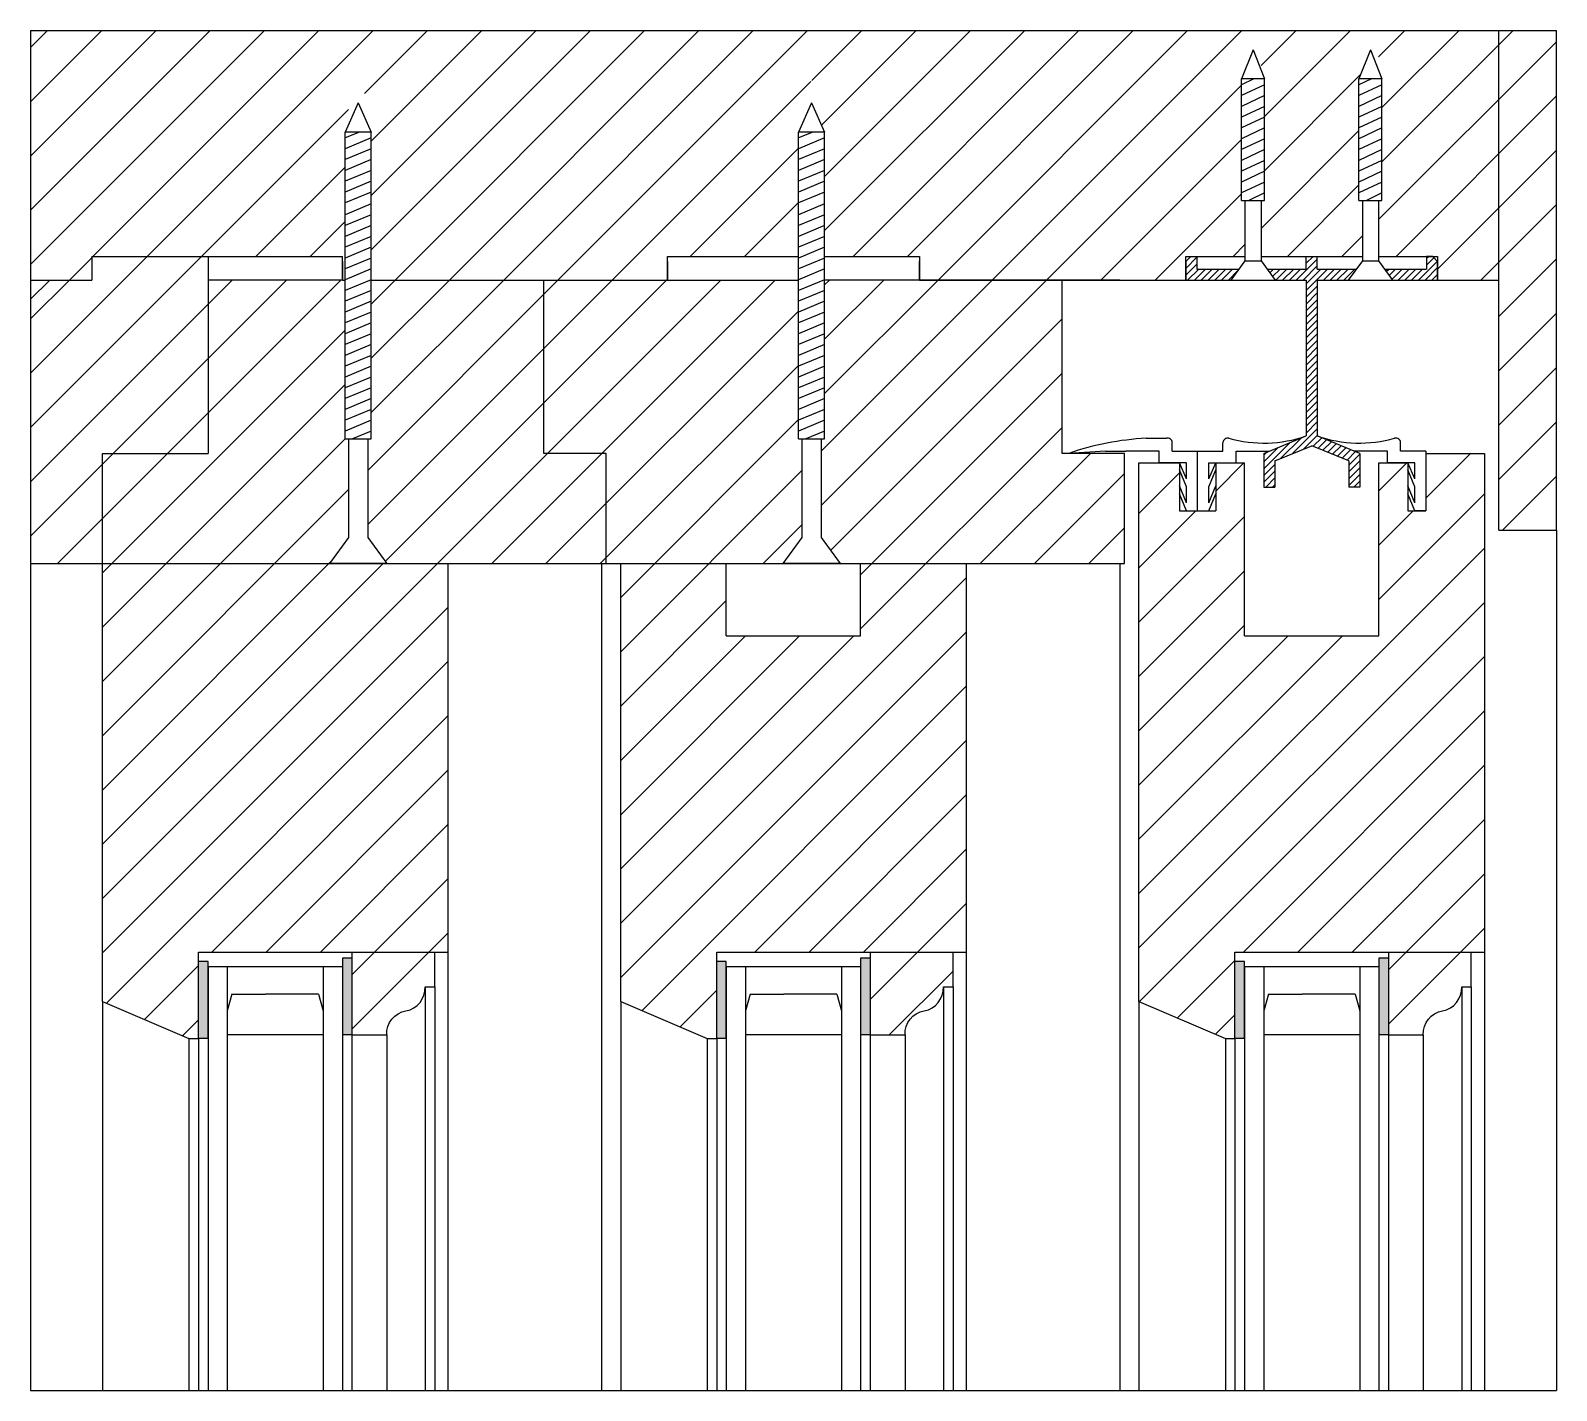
# Model space of a CAD drawing. Header units: inches. Extents: x 1985 to 11287, y 379 to 3234.
# Drawn here: x 7942.22 to 7952.16, y 1412.26 to 1421.12 of the extents above; entities that cross this region are included whole.
import ezdxf

# ---------------------------------------------------------------- set-up
doc = ezdxf.new("R2010")
doc.units = ezdxf.units.IN
doc.header["$MEASUREMENT"] = 0
for name, color, linetype in [('glass 99', 6, 'CONTINUOUS'), ('glazing tape 99', 7, 'CONTINUOUS'), ('hardware 99', 94, 'CONTINUOUS'), ('hatch 99', 1, 'CONTINUOUS'), ('weatherstripping 99', 5, 'CONTINUOUS'), ('wood detail 99', 7, 'CONTINUOUS')]:
    doc.layers.add(name, color=color, linetype=linetype)
pattern_1 = [(45, (8436.8315, 808.28438), (-0.176776695, 0.176776695), [])]

msp = doc.modelspace()

# ---------------------------------------------------------------- hatches: boundary and pattern name
at = {"layer": 'glazing tape 99'}
h = msp.add_hatch(color=7, dxfattribs=at)
h.paths.add_polyline_path([(7944.25364, 1414.576018), (7944.31614, 1414.576018), (7944.31614, 1415.076018), (7944.25364, 1415.076018)])
h.paths.add_polyline_path([(7943.31614, 1414.552518), (7943.37864, 1414.552518), (7943.37864, 1415.052518), (7943.31614, 1415.052518)])
h = msp.add_hatch(color=7, dxfattribs=at)
h.paths.add_polyline_path([(7947.628641, 1414.576018), (7947.691141, 1414.576018), (7947.691141, 1415.076018), (7947.628641, 1415.076018)])
h.paths.add_polyline_path([(7946.691141, 1414.552518), (7946.753641, 1414.552518), (7946.753641, 1415.052518), (7946.691141, 1415.052518)])
h = msp.add_hatch(color=7, dxfattribs=at)
h.paths.add_polyline_path([(7951.003645, 1414.576018), (7951.066145, 1414.576018), (7951.066145, 1415.076018), (7951.003645, 1415.076018)])
h.paths.add_polyline_path([(7950.066145, 1414.552518), (7950.128645, 1414.552518), (7950.128645, 1415.052518), (7950.066145, 1415.052518)])
at = {"layer": 'hardware 99'}
h = msp.add_hatch(dxfattribs=at)
h.set_pattern_fill('ANSI31', color=256, scale=0.25, style=0)
h.set_pattern_definition([(45, (8294.471315, -552.764623), (-0.0220970869, 0.0220970869), [])])
h.paths.add_polyline_path([(7950.039233, 1419.490067), (7950.092174, 1419.562067), (7949.818145, 1419.562067), (7949.818145, 1419.644067), (7949.778145, 1419.644067), (7949.746145, 1419.612067), (7949.746145, 1419.490067)])
h.paths.add_polyline_path([(7950.275116, 1419.562067), (7950.328057, 1419.490067), (7950.530145, 1419.490067), (7950.530145, 1418.475067), (7950.290349, 1418.377067), (7950.253645, 1418.362067), (7950.253645, 1418.142067), (7950.325645, 1418.142067), (7950.325645, 1418.313711), (7950.566145, 1418.411999), (7950.806645, 1418.313711), (7950.806645, 1418.142067), (7950.878645, 1418.142067), (7950.878645, 1418.362067), (7950.602145, 1418.475067), (7950.602145, 1419.490067), (7950.804233, 1419.490067), (7950.857174, 1419.562067), (7950.602145, 1419.562067), (7950.602145, 1419.644067), (7950.530145, 1419.644067), (7950.530145, 1419.562067)])
h.paths.add_polyline_path([(7951.040116, 1419.562067), (7951.093057, 1419.490067), (7951.386145, 1419.490067), (7951.386145, 1419.612067), (7951.354145, 1419.644067), (7951.314145, 1419.644067), (7951.314145, 1419.562067)])
at = {"layer": 'hatch 99'}
h = msp.add_hatch(dxfattribs=at)
h.set_pattern_fill('ANSI31', color=256, scale=2, style=0)
h.set_pattern_definition(pattern_1)
h.paths.add_polyline_path([(7944.271365, 1420.454067), (7944.293865, 1420.504361), (7944.293865, 1420.654427), (7944.356365, 1420.794132), (7944.418865, 1420.654427), (7944.418865, 1420.504361), (7944.441365, 1420.454067), (7944.441365, 1419.490067), (7946.371141, 1419.490067), (7946.371141, 1419.644067), (7947.223866, 1419.644067), (7947.223866, 1420.454067), (7947.246366, 1420.504361), (7947.246366, 1420.654427), (7947.308866, 1420.794132), (7947.371366, 1420.654427), (7947.371366, 1420.504361), (7947.393866, 1420.454067), (7947.393866, 1419.644067), (7948.011141, 1419.644067), (7948.011141, 1419.490067), (7949.316145, 1419.490067), (7949.746145, 1419.490067), (7949.746145, 1419.644067), (7950.131145, 1419.644067), (7950.131145, 1420.007567), (7950.108645, 1420.007567), (7950.108645, 1420.800067), (7950.131145, 1420.857067), (7950.131145, 1421.115067), (7942.22289, 1421.115067), (7942.22289, 1419.490067), (7942.62164, 1419.490067), (7942.62164, 1419.644067), (7944.271365, 1419.644067)])
h.paths.add_polyline_path([(7950.873645, 1420.800067), (7950.896145, 1420.857067), (7950.896145, 1421.115067), (7950.236145, 1421.115067), (7950.236145, 1420.857067), (7950.258645, 1420.800067), (7950.258645, 1420.007567), (7950.236145, 1420.007567), (7950.236145, 1419.644067), (7950.896145, 1419.644067), (7950.896145, 1420.007567), (7950.873645, 1420.007567)])
h.paths.add_polyline_path([(7951.784895, 1421.115067), (7951.001145, 1421.115067), (7951.001145, 1420.857067), (7951.023645, 1420.800067), (7951.023645, 1420.007567), (7951.001145, 1420.007567), (7951.001145, 1419.644067), (7951.386145, 1419.644067), (7951.386145, 1419.490067), (7951.784895, 1419.490067)])
h.paths.add_polyline_path([(7952.159895, 1421.115067), (7951.784895, 1421.115067), (7951.784895, 1417.862067), (7952.159895, 1417.862067)])
h = msp.add_hatch(dxfattribs=at)
h.set_pattern_fill('ANSI31', color=256, scale=2, style=0)
h.set_pattern_definition(pattern_1)
h.paths.add_polyline_path([(7943.37864, 1419.644067), (7942.62164, 1419.644067), (7942.62164, 1419.490067), (7942.34789, 1419.490067), (7942.22289, 1419.365067), (7942.22289, 1417.644067), (7942.69114, 1417.644067), (7942.69114, 1418.362067), (7943.37864, 1418.362067)])
h.paths.add_polyline_path([(7944.271365, 1419.490067), (7944.25364, 1419.490067), (7943.37864, 1419.490067), (7943.37864, 1418.362067), (7942.69114, 1418.362067), (7942.69114, 1417.644067), (7944.168865, 1417.644067), (7944.293865, 1417.814067), (7944.293865, 1418.456567), (7944.271365, 1418.456567)])
h.paths.add_polyline_path([(7945.566141, 1419.490067), (7944.441365, 1419.490067), (7944.441365, 1418.456567), (7944.418865, 1418.456567), (7944.418865, 1417.814067), (7944.543865, 1417.644067), (7945.972391, 1417.644067), (7945.972391, 1418.362067), (7945.566141, 1418.362067)])
h.paths.add_polyline_path([(7947.223866, 1419.490067), (7946.371141, 1419.490067), (7945.566141, 1419.490067), (7945.566141, 1418.362067), (7945.972391, 1418.362067), (7945.972391, 1417.644067), (7947.121366, 1417.644067), (7947.246366, 1417.814067), (7947.246366, 1418.456567), (7947.223866, 1418.456567)])
h.paths.add_polyline_path([(7948.941145, 1419.490067), (7948.011141, 1419.490067), (7947.393866, 1419.490067), (7947.393866, 1418.456567), (7947.371366, 1418.456567), (7947.371366, 1417.814067), (7947.496366, 1417.644067), (7949.347395, 1417.644067), (7949.347395, 1418.362067), (7948.941145, 1418.362067)])
h.paths.add_polyline_path([(7944.94114, 1417.644067), (7942.69114, 1417.644067), (7942.69114, 1414.79359), (7943.25364, 1414.552518), (7943.31614, 1414.552518), (7943.31614, 1415.115033), (7944.94114, 1415.115033)])
h.paths.add_polyline_path([(7944.85514, 1415.115033), (7944.31614, 1415.115033), (7944.31614, 1414.576018), (7944.54264, 1414.576018, -0.3751999), (7944.66764, 1414.732268, 0.3751999), (7944.79264, 1414.888518), (7944.85514, 1414.888518)], flags=17)
h.paths.add_polyline_path([(7948.316141, 1417.644067), (7947.628641, 1417.644067), (7947.628641, 1417.174567), (7946.753641, 1417.174567), (7946.753641, 1417.644067), (7946.066141, 1417.644067), (7946.066141, 1414.79359), (7946.628641, 1414.552518), (7946.691141, 1414.552518), (7946.691141, 1415.115033), (7948.316141, 1415.115033)])
h.paths.add_polyline_path([(7948.230141, 1415.115033), (7947.691141, 1415.115033), (7947.691141, 1414.576018), (7947.917641, 1414.576018, -0.3751999), (7948.042641, 1414.732268, 0.3751999), (7948.167641, 1414.888518), (7948.230141, 1414.888518)], flags=17)
h.paths.add_polyline_path([(7951.691145, 1418.362067), (7951.309145, 1418.362067), (7951.309145, 1417.987067), (7951.237145, 1417.987067), (7951.191145, 1417.987067), (7951.191145, 1418.299567), (7951.059145, 1418.299567), (7951.003645, 1418.299567), (7951.003645, 1417.174567), (7950.128645, 1417.174567), (7950.128645, 1418.299567), (7949.941145, 1418.299567), (7949.941145, 1417.987067), (7949.705145, 1417.987067), (7949.705145, 1418.299567), (7949.573145, 1418.299567), (7949.441145, 1418.299567), (7949.441145, 1414.79359), (7950.003645, 1414.552518), (7950.066145, 1414.552518), (7950.066145, 1415.115033), (7951.691145, 1415.115033)])
h.paths.add_polyline_path([(7951.542645, 1414.888518), (7951.605145, 1414.888518), (7951.605145, 1415.115033), (7951.066145, 1415.115033), (7951.066145, 1414.576018), (7951.292645, 1414.576018, -0.3751999), (7951.417645, 1414.732268, 0.3751999)], flags=17)

# ---------------------------------------------------------------- linework, layer by layer
at = {"layer": 'glass 99', "color": 6}
for p, q in [((7943.37864, 1415.021333), (7944.25364, 1415.021333)), ((7946.753641, 1415.021333), (7947.628641, 1415.021333)), ((7950.128645, 1415.021333), (7951.003645, 1415.021333)), ((7943.533631, 1414.840398), (7943.50364, 1414.732616)), ((7943.533631, 1414.840398), (7943.75364, 1414.840398)), ((7944.098648, 1414.840398), (7943.75364, 1414.840398)), ((7944.098648, 1414.840398), (7944.12864, 1414.732616)), ((7946.908633, 1414.840398), (7946.878641, 1414.732616)), ((7946.908633, 1414.840398), (7947.128641, 1414.840398)), ((7947.47365, 1414.840398), (7947.128641, 1414.840398)), ((7947.47365, 1414.840398), (7947.503641, 1414.732616)), ((7950.283636, 1414.840398), (7950.253645, 1414.732616)), ((7950.283636, 1414.840398), (7950.503645, 1414.840398)), ((7950.848654, 1414.840398), (7950.503645, 1414.840398)), ((7950.848654, 1414.840398), (7950.878645, 1414.732616)), ((7944.12864, 1414.576018), (7943.50364, 1414.576018)), ((7947.503641, 1414.576018), (7946.878641, 1414.576018)), ((7950.878645, 1414.576018), (7950.253645, 1414.576018))]:
    msp.add_line(p, q, dxfattribs=at)
at = {"layer": 'glass 99'}
for p, q in [((7943.37864, 1415.021333), (7943.37864, 1412.260232)), ((7943.50364, 1415.021333), (7943.50364, 1412.260232)), ((7944.12864, 1415.021333), (7944.12864, 1412.260232)), ((7944.25364, 1415.021333), (7944.25364, 1412.260232)), ((7946.753641, 1415.021333), (7946.753641, 1412.260232)), ((7946.878641, 1415.021333), (7946.878641, 1412.260232)), ((7947.503641, 1415.021333), (7947.503641, 1412.260232)), ((7947.628641, 1415.021333), (7947.628641, 1412.260232)), ((7950.128645, 1415.021333), (7950.128645, 1412.260232)), ((7950.253645, 1415.021333), (7950.253645, 1412.260232)), ((7950.878645, 1415.021333), (7950.878645, 1412.260232)), ((7951.003645, 1415.021333), (7951.003645, 1412.260232))]:
    msp.add_line(p, q, dxfattribs=at)
at = {"layer": 'glazing tape 99'}
for p, q in [((7943.37864, 1415.052518), (7943.31614, 1415.052518)), ((7943.37864, 1414.552518), (7943.37864, 1415.052518)), ((7944.25364, 1415.076018), (7944.25364, 1414.576018)), ((7944.31614, 1415.076018), (7944.25364, 1415.076018)), ((7946.753641, 1415.052518), (7946.691141, 1415.052518)), ((7946.753641, 1414.552518), (7946.753641, 1415.052518)), ((7947.628641, 1415.076018), (7947.628641, 1414.576018)), ((7947.691141, 1415.076018), (7947.628641, 1415.076018)), ((7950.128645, 1415.052518), (7950.066145, 1415.052518)), ((7950.128645, 1414.552518), (7950.128645, 1415.052518)), ((7951.003645, 1415.076018), (7951.003645, 1414.576018)), ((7951.066145, 1415.076018), (7951.003645, 1415.076018)), ((7943.37864, 1414.552518), (7943.31614, 1414.552518)), ((7944.31614, 1414.576018), (7944.25364, 1414.576018)), ((7946.753641, 1414.552518), (7946.691141, 1414.552518)), ((7947.691141, 1414.576018), (7947.628641, 1414.576018)), ((7950.128645, 1414.552518), (7950.066145, 1414.552518)), ((7951.066145, 1414.576018), (7951.003645, 1414.576018))]:
    msp.add_line(p, q, dxfattribs=at)
at = {"layer": 'hardware 99'}
for p, q in [((7950.183645, 1420.990067), (7950.108645, 1420.800067)), ((7950.183645, 1420.990067), (7950.258645, 1420.800067)), ((7950.948645, 1420.990067), (7950.873645, 1420.800067)), ((7950.948645, 1420.990067), (7951.023645, 1420.800067)), ((7950.108645, 1420.007567), (7950.108645, 1420.800067)), ((7950.258645, 1420.800067), (7950.108645, 1420.800067)), ((7950.189409, 1420.800067), (7950.108645, 1420.762153)), ((7950.258645, 1420.007567), (7950.258645, 1420.800067)), ((7950.873645, 1420.007567), (7950.873645, 1420.800067)), ((7951.023645, 1420.800067), (7950.873645, 1420.800067)), ((7950.954409, 1420.800067), (7950.873645, 1420.762153)), ((7951.023645, 1420.007567), (7951.023645, 1420.800067)), ((7950.258645, 1420.762153), (7950.108645, 1420.691736)), ((7951.023645, 1420.762153), (7950.873645, 1420.691736)), ((7944.356365, 1420.644067), (7944.271365, 1420.454067)), ((7944.356365, 1420.644067), (7944.441365, 1420.454067)), ((7947.308866, 1420.644067), (7947.223866, 1420.454067)), ((7947.308866, 1420.644067), (7947.393866, 1420.454067)), ((7950.258645, 1420.691736), (7950.108645, 1420.62132)), ((7950.258645, 1420.62132), (7950.108645, 1420.550904)), ((7951.023645, 1420.691736), (7950.873645, 1420.62132)), ((7951.023645, 1420.62132), (7950.873645, 1420.550904)), ((7950.258645, 1420.550904), (7950.108645, 1420.480488)), ((7951.023645, 1420.550904), (7950.873645, 1420.480488)), ((7944.271365, 1418.456567), (7944.271365, 1420.454067)), ((7944.441365, 1420.454067), (7944.271365, 1420.454067)), ((7944.364918, 1420.454067), (7944.271365, 1420.415316)), ((7944.441365, 1420.415316), (7944.271365, 1420.3449)), ((7944.441365, 1418.456567), (7944.441365, 1420.454067)), ((7947.223866, 1418.456567), (7947.223866, 1420.454067)), ((7947.393866, 1420.454067), (7947.223866, 1420.454067)), ((7947.31742, 1420.454067), (7947.223866, 1420.415316)), ((7947.393866, 1420.415316), (7947.223866, 1420.3449)), ((7947.393866, 1418.456567), (7947.393866, 1420.454067)), ((7950.258645, 1420.480488), (7950.108645, 1420.410071)), ((7950.258645, 1420.410071), (7950.108645, 1420.339655)), ((7951.023645, 1420.480488), (7950.873645, 1420.410071)), ((7951.023645, 1420.410071), (7950.873645, 1420.339655)), ((7944.441365, 1420.3449), (7944.271365, 1420.274483)), ((7947.393866, 1420.3449), (7947.223866, 1420.274483)), ((7950.258645, 1420.339655), (7950.108645, 1420.269239)), ((7951.023645, 1420.339655), (7950.873645, 1420.269239)), ((7944.441365, 1420.274483), (7944.271365, 1420.204067)), ((7944.441365, 1420.204067), (7944.271365, 1420.133651)), ((7947.393866, 1420.274483), (7947.223866, 1420.204067)), ((7947.393866, 1420.204067), (7947.223866, 1420.133651)), ((7950.258645, 1420.269239), (7950.108645, 1420.198822)), ((7950.258645, 1420.198822), (7950.108645, 1420.128406)), ((7951.023645, 1420.269239), (7950.873645, 1420.198822)), ((7951.023645, 1420.198822), (7950.873645, 1420.128406)), ((7944.441365, 1420.133651), (7944.271365, 1420.063234)), ((7947.393866, 1420.133651), (7947.223866, 1420.063234)), ((7950.258645, 1420.128406), (7950.108645, 1420.05799)), ((7951.023645, 1420.128406), (7950.873645, 1420.05799)), ((7944.441365, 1420.063234), (7944.271365, 1419.992818)), ((7947.393866, 1420.063234), (7947.223866, 1419.992818)), ((7950.108645, 1420.007567), (7950.258645, 1420.007567)), ((7950.131145, 1420.007567), (7950.131145, 1419.615067)), ((7950.258645, 1420.05799), (7950.156914, 1420.007567)), ((7950.236145, 1420.007567), (7950.236145, 1419.615067)), ((7950.873645, 1420.007567), (7951.023645, 1420.007567)), ((7950.896145, 1420.007567), (7950.896145, 1419.615067)), ((7951.023645, 1420.05799), (7950.921914, 1420.007567)), ((7951.001145, 1420.007567), (7951.001145, 1419.615067)), ((7944.441365, 1419.985732), (7944.271365, 1419.915316)), ((7944.441365, 1419.915316), (7944.271365, 1419.8449)), ((7947.393866, 1419.985732), (7947.223866, 1419.915316)), ((7947.393866, 1419.915316), (7947.223866, 1419.8449)), ((7944.441365, 1419.8449), (7944.271365, 1419.774483)), ((7947.393866, 1419.8449), (7947.223866, 1419.774483)), ((7944.441365, 1419.774483), (7944.271365, 1419.704067)), ((7944.441365, 1419.704067), (7944.271365, 1419.633651)), ((7947.393866, 1419.774483), (7947.223866, 1419.704067)), ((7947.393866, 1419.704067), (7947.223866, 1419.633651)), ((7944.25364, 1419.612067), (7944.25364, 1419.490067)), ((7944.25364, 1419.612067), (7944.25364, 1419.490067)), ((7944.441365, 1419.633651), (7944.271365, 1419.563234)), ((7946.371141, 1419.612067), (7946.371141, 1419.490067)), ((7947.393866, 1419.633651), (7947.223866, 1419.563234)), ((7948.011141, 1419.490067), (7948.011141, 1419.612067)), ((7949.746145, 1419.612067), (7949.778145, 1419.644067)), ((7949.746145, 1419.612067), (7949.746145, 1419.490067)), ((7949.778145, 1419.644067), (7949.818145, 1419.644067)), ((7949.818145, 1419.644067), (7949.818145, 1419.562067)), ((7950.131145, 1419.615067), (7950.039233, 1419.490067)), ((7950.131145, 1419.615067), (7950.236145, 1419.615067)), ((7950.236145, 1419.615067), (7950.328057, 1419.490067)), ((7950.530145, 1419.562067), (7950.530145, 1419.644067)), ((7950.530145, 1419.644067), (7950.602145, 1419.644067)), ((7950.602145, 1419.562067), (7950.602145, 1419.644067)), ((7950.896145, 1419.615067), (7950.804233, 1419.490067)), ((7950.896145, 1419.615067), (7951.001145, 1419.615067)), ((7951.001145, 1419.615067), (7951.093057, 1419.490067)), ((7951.354145, 1419.644067), (7951.314145, 1419.644067)), ((7951.314145, 1419.644067), (7951.314145, 1419.562067)), ((7951.386145, 1419.612067), (7951.354145, 1419.644067)), ((7951.386145, 1419.490067), (7951.386145, 1419.612067)), ((7944.441365, 1419.563234), (7944.271365, 1419.492818)), ((7947.393866, 1419.563234), (7947.223866, 1419.492818)), ((7949.818145, 1419.562067), (7950.092174, 1419.562067)), ((7950.275116, 1419.562067), (7950.530145, 1419.562067)), ((7950.602145, 1419.562067), (7950.857174, 1419.562067)), ((7951.040116, 1419.562067), (7951.314145, 1419.562067)), ((7944.441365, 1419.492818), (7944.271365, 1419.422402)), ((7944.441365, 1419.422402), (7944.271365, 1419.351985)), ((7947.393866, 1419.492818), (7947.223866, 1419.422402)), ((7947.393866, 1419.422402), (7947.223866, 1419.351985)), ((7949.746145, 1419.490067), (7950.530145, 1419.490067)), ((7950.039233, 1419.490067), (7950.328057, 1419.490067)), ((7950.530145, 1419.490067), (7950.530145, 1418.475067)), ((7950.602145, 1419.490067), (7951.386145, 1419.490067)), ((7950.602145, 1419.490067), (7950.602145, 1418.475067)), ((7950.804233, 1419.490067), (7951.093057, 1419.490067)), ((7944.441365, 1419.351985), (7944.271365, 1419.281569)), ((7947.393866, 1419.351985), (7947.223866, 1419.281569)), ((7944.441365, 1419.281569), (7944.271365, 1419.211153)), ((7944.441365, 1419.211153), (7944.271365, 1419.140736)), ((7947.393866, 1419.281569), (7947.223866, 1419.211153)), ((7947.393866, 1419.211153), (7947.223866, 1419.140736)), ((7944.441365, 1419.140736), (7944.271365, 1419.07032)), ((7947.393866, 1419.140736), (7947.223866, 1419.07032)), ((7944.441365, 1419.07032), (7944.271365, 1418.999904)), ((7947.393866, 1419.07032), (7947.223866, 1418.999904)), ((7944.441365, 1418.999904), (7944.271365, 1418.929488)), ((7944.441365, 1418.929488), (7944.271365, 1418.859071)), ((7947.393866, 1418.999904), (7947.223866, 1418.929488)), ((7947.393866, 1418.929488), (7947.223866, 1418.859071)), ((7944.441365, 1418.859071), (7944.271365, 1418.788655)), ((7947.393866, 1418.859071), (7947.223866, 1418.788655)), ((7944.441365, 1418.788655), (7944.271365, 1418.718239)), ((7944.441365, 1418.718239), (7944.271365, 1418.647822)), ((7947.393866, 1418.788655), (7947.223866, 1418.718239)), ((7947.393866, 1418.718239), (7947.223866, 1418.647822)), ((7944.441365, 1418.647822), (7944.271365, 1418.577406)), ((7947.393866, 1418.647822), (7947.223866, 1418.577406)), ((7944.441365, 1418.577406), (7944.271365, 1418.50699)), ((7947.393866, 1418.577406), (7947.223866, 1418.50699)), ((7944.271365, 1418.456567), (7944.441365, 1418.456567)), ((7944.293865, 1418.456567), (7944.293865, 1417.814067)), ((7944.441365, 1418.50699), (7944.319633, 1418.456567)), ((7944.418865, 1418.456567), (7944.418865, 1417.814067)), ((7947.223866, 1418.456567), (7947.393866, 1418.456567)), ((7947.246366, 1418.456567), (7947.246366, 1417.814067)), ((7947.393866, 1418.50699), (7947.272135, 1418.456567)), ((7947.371366, 1418.456567), (7947.371366, 1417.814067)), ((7950.253645, 1418.362067), (7950.530145, 1418.475067)), ((7950.325645, 1418.313711), (7950.566145, 1418.411999)), ((7950.806645, 1418.313711), (7950.566145, 1418.411999)), ((7950.878645, 1418.362067), (7950.602145, 1418.475067)), ((7950.253645, 1418.362067), (7950.253645, 1418.142067)), ((7950.325645, 1418.313711), (7950.325645, 1418.142067)), ((7950.806645, 1418.313711), (7950.806645, 1418.142067)), ((7950.878645, 1418.362067), (7950.878645, 1418.142067)), ((7950.253645, 1418.142067), (7950.325645, 1418.142067)), ((7950.878645, 1418.142067), (7950.806645, 1418.142067)), ((7944.293865, 1417.814067), (7944.168865, 1417.644067)), ((7944.418865, 1417.814067), (7944.543865, 1417.644067)), ((7947.246366, 1417.814067), (7947.121366, 1417.644067)), ((7947.371366, 1417.814067), (7947.496366, 1417.644067)), ((7944.543865, 1417.644067), (7944.168865, 1417.644067)), ((7947.496366, 1417.644067), (7947.121366, 1417.644067))]:
    msp.add_line(p, q, dxfattribs=at)
at = {"layer": 'weatherstripping 99'}
for p, q in [((7949.488, 1418.460322), (7949.62, 1418.460322)), ((7949.658145, 1418.377067), (7949.658145, 1418.435473)), ((7949.988145, 1418.377067), (7949.988145, 1418.431449)), ((7950.290349, 1418.377067), (7950.530145, 1418.475067)), ((7950.841942, 1418.377067), (7950.602145, 1418.475067)), ((7951.144145, 1418.377067), (7951.144145, 1418.431449)), ((7949.223942, 1418.377067), (7948.984145, 1418.362067)), ((7949.223942, 1418.377067), (7949.355942, 1418.377067)), ((7949.573145, 1418.377067), (7949.355942, 1418.377067)), ((7949.573145, 1418.299567), (7949.573145, 1418.377067)), ((7949.658145, 1418.377067), (7949.988145, 1418.377067)), ((7949.823145, 1417.987067), (7949.823145, 1418.377067)), ((7950.073145, 1418.299567), (7950.073145, 1418.377067)), ((7950.073145, 1418.377067), (7950.290349, 1418.377067)), ((7951.059145, 1418.377067), (7950.841942, 1418.377067)), ((7951.059145, 1418.299567), (7951.059145, 1418.377067)), ((7951.309145, 1418.377067), (7951.144145, 1418.377067)), ((7951.309145, 1418.377067), (7951.309145, 1417.987067)), ((7949.751145, 1418.299567), (7949.573145, 1418.299567)), ((7949.751145, 1418.195579), (7949.705145, 1418.299567)), ((7949.751145, 1418.143317), (7949.705145, 1418.254371)), ((7949.751145, 1418.195579), (7949.751145, 1418.299567)), ((7949.895145, 1418.195579), (7949.895145, 1418.299567)), ((7949.895145, 1418.195579), (7949.941145, 1418.299567)), ((7949.895145, 1418.299567), (7950.073145, 1418.299567)), ((7949.895145, 1418.143317), (7949.941145, 1418.254371)), ((7951.237145, 1418.299567), (7951.059145, 1418.299567)), ((7951.237145, 1418.195579), (7951.191145, 1418.299567)), ((7951.237145, 1418.143317), (7951.191145, 1418.254371)), ((7951.237145, 1418.195579), (7951.237145, 1418.299567)), ((7949.751145, 1418.039329), (7949.705145, 1418.150383)), ((7949.751145, 1418.039329), (7949.751145, 1418.143317)), ((7949.895145, 1418.039329), (7949.941145, 1418.150383)), ((7949.895145, 1418.039329), (7949.895145, 1418.143317)), ((7951.237145, 1418.039329), (7951.191145, 1418.150383)), ((7951.237145, 1418.039329), (7951.237145, 1418.143317)), ((7949.751145, 1417.987067), (7949.705145, 1418.098121)), ((7949.895145, 1417.987067), (7949.941145, 1418.098121)), ((7951.237145, 1417.987067), (7951.191145, 1418.098121)), ((7949.751145, 1417.987067), (7949.895145, 1417.987067)), ((7951.309145, 1417.987067), (7951.237145, 1417.987067))]:
    msp.add_line(p, q, dxfattribs=at)
for centre, radius, start, end in [((7949.589194, 1416.600387), 1.862687, 93.1142389, 108.9550309), ((7949.628145, 1418.431449), 0.03, 360, 105.7538936), ((7950.018145, 1418.431449), 0.03, 74.2461064, 180), ((7950.254736, 1419.27012), 0.841403, 254.2461064, 289.1062564), ((7950.877554, 1419.27012), 0.841403, 250.8937436, 285.7538936), ((7951.114145, 1418.431449), 0.03, 360, 105.7538936)]:
    msp.add_arc(centre, radius, start, end, dxfattribs=at)
at = {"layer": 'wood detail 99', "color": 0}
for p, q in [((7942.22289, 1421.115067), (7952.159895, 1421.115067)), ((7951.784895, 1417.862067), (7951.784895, 1421.115067)), ((7952.159895, 1417.862067), (7952.159895, 1421.115067)), ((7942.22289, 1419.490067), (7942.62164, 1419.490067)), ((7944.25364, 1419.490067), (7944.271365, 1419.490067)), ((7944.25364, 1419.490067), (7944.271365, 1419.490067)), ((7944.441365, 1419.490067), (7946.371141, 1419.490067)), ((7949.316145, 1419.490067), (7948.011141, 1419.490067)), ((7949.316145, 1419.490067), (7949.746145, 1419.490067))]:
    msp.add_line(p, q, dxfattribs=at)
at = {"layer": 'wood detail 99'}
for p, q in [((7942.22289, 1421.115067), (7942.22289, 1417.644067)), ((7942.22289, 1421.115067), (7942.22289, 1412.260232)), ((7942.62164, 1419.644067), (7942.62164, 1419.490067)), ((7942.62164, 1419.644067), (7944.25364, 1419.644067)), ((7943.37864, 1419.644067), (7943.37864, 1418.362067)), ((7944.25364, 1419.490067), (7944.25364, 1419.644067)), ((7944.25364, 1419.490067), (7944.25364, 1419.644067)), ((7946.371141, 1419.490067), (7946.371141, 1419.644067)), ((7946.371141, 1419.644067), (7947.223866, 1419.644067)), ((7947.393866, 1419.644067), (7948.011141, 1419.644067)), ((7948.011141, 1419.644067), (7948.011141, 1419.490067)), ((7949.746145, 1419.490067), (7949.746145, 1419.644067)), ((7949.746145, 1419.644067), (7950.131145, 1419.644067)), ((7950.236145, 1419.644067), (7950.896145, 1419.644067)), ((7951.001145, 1419.644067), (7951.386145, 1419.644067)), ((7951.386145, 1419.644067), (7951.386145, 1419.490067)), ((7942.22289, 1419.365067), (7942.34789, 1419.490067)), ((7944.25364, 1419.490067), (7943.37864, 1419.490067)), ((7944.25364, 1419.490067), (7944.271365, 1419.490067)), ((7945.566141, 1418.362067), (7945.566141, 1419.490067)), ((7946.371141, 1419.490067), (7947.223866, 1419.490067)), ((7948.011141, 1419.490067), (7947.393866, 1419.490067)), ((7948.011141, 1419.490067), (7949.316145, 1419.490067)), ((7948.941145, 1418.362067), (7948.941145, 1419.490067)), ((7951.386145, 1419.490067), (7951.784895, 1419.490067)), ((7942.69114, 1414.79359), (7942.69114, 1418.362067)), ((7942.69114, 1418.362067), (7943.37864, 1418.362067)), ((7945.972391, 1418.362067), (7945.566141, 1418.362067)), ((7945.972391, 1417.644067), (7945.972391, 1418.362067)), ((7949.347395, 1418.362067), (7948.941145, 1418.362067)), ((7949.347395, 1417.644067), (7949.347395, 1418.362067)), ((7951.309145, 1418.362067), (7951.691145, 1418.362067)), ((7951.309145, 1418.362067), (7951.309145, 1417.987067)), ((7951.691145, 1418.362067), (7951.691145, 1415.115033)), ((7942.69114, 1414.79359), (7942.69114, 1418.299567)), ((7949.441145, 1414.79359), (7949.441145, 1418.299567)), ((7949.441145, 1418.299567), (7949.705145, 1418.299567)), ((7949.705145, 1418.299567), (7949.705145, 1417.987067)), ((7949.941145, 1418.299567), (7950.128645, 1418.299567)), ((7949.941145, 1418.299567), (7949.941145, 1417.987067)), ((7950.128645, 1417.174567), (7950.128645, 1418.299567)), ((7951.003645, 1418.299567), (7951.191145, 1418.299567)), ((7951.003645, 1417.174567), (7951.003645, 1418.299567)), ((7951.191145, 1418.299567), (7951.191145, 1417.987067)), ((7949.705145, 1417.987067), (7949.941145, 1417.987067)), ((7951.191145, 1417.987067), (7951.309145, 1417.987067)), ((7951.784895, 1417.862067), (7952.159895, 1417.862067)), ((7952.159895, 1417.862067), (7952.159895, 1412.260232)), ((7942.22289, 1417.644067), (7942.59789, 1417.644067)), ((7942.22289, 1417.644067), (7942.69114, 1417.644067)), ((7942.22289, 1417.644067), (7949.347395, 1417.644067)), ((7944.94114, 1417.644067), (7944.94114, 1415.115033)), ((7945.94114, 1417.644067), (7945.94114, 1412.260232)), ((7946.066141, 1414.79359), (7946.066141, 1417.644067)), ((7946.753641, 1417.174567), (7946.753641, 1417.644067)), ((7947.628641, 1417.174567), (7947.628641, 1417.644067)), ((7948.316141, 1417.644067), (7948.316141, 1415.115033)), ((7949.316143, 1417.644067), (7949.316143, 1412.260232)), ((7946.753641, 1417.174567), (7947.628641, 1417.174567)), ((7950.128645, 1417.174567), (7951.003645, 1417.174567)), ((7943.31614, 1414.552518), (7943.31614, 1415.115033)), ((7944.94114, 1415.115033), (7944.94114, 1412.260232)), ((7946.691141, 1414.552518), (7946.691141, 1415.115033)), ((7948.316141, 1415.115033), (7948.316141, 1412.260232)), ((7950.066145, 1414.552518), (7950.066145, 1415.115033)), ((7951.691145, 1415.115033), (7951.691145, 1412.260232)), ((7944.79264, 1414.888518), (7944.79264, 1412.260232)), ((7944.85514, 1414.888518), (7944.85514, 1412.260232)), ((7948.167641, 1414.888518), (7948.167641, 1412.260232)), ((7948.230141, 1414.888518), (7948.230141, 1412.260232)), ((7951.542645, 1414.888518), (7951.542645, 1412.260232)), ((7951.605145, 1414.888518), (7951.605145, 1412.260232)), ((7942.69114, 1414.79359), (7942.69114, 1412.260232)), ((7946.066141, 1414.79359), (7946.066141, 1412.260232)), ((7949.441145, 1414.79359), (7949.441145, 1412.260232)), ((7943.25364, 1414.552518), (7943.31614, 1414.552518)), ((7943.25364, 1414.552518), (7943.25364, 1412.260232)), ((7943.31614, 1414.552518), (7943.31614, 1412.260232)), ((7944.31614, 1414.576018), (7944.31614, 1412.260232)), ((7944.54264, 1414.576018), (7944.54264, 1412.260232)), ((7946.628641, 1414.552518), (7946.691141, 1414.552518)), ((7946.628641, 1414.552518), (7946.628641, 1412.260232)), ((7946.691141, 1414.552518), (7946.691141, 1412.260232)), ((7947.691141, 1414.576018), (7947.691141, 1412.260232)), ((7947.917641, 1414.576018), (7947.917641, 1412.260232)), ((7950.003645, 1414.552518), (7950.066145, 1414.552518)), ((7950.003645, 1414.552518), (7950.003645, 1412.260232)), ((7950.066145, 1414.552518), (7950.066145, 1412.260232)), ((7951.066145, 1414.576018), (7951.066145, 1412.260232)), ((7951.292645, 1414.576018), (7951.292645, 1412.260232)), ((7942.22289, 1412.260232), (7952.159895, 1412.260232))]:
    msp.add_line(p, q, dxfattribs=at)
at = {"layer": 'wood detail 99', "color": 7}
for p, q in [((7943.31614, 1415.115033), (7944.94114, 1415.115033)), ((7946.691141, 1415.115033), (7948.316141, 1415.115033)), ((7950.066145, 1415.115033), (7951.691145, 1415.115033)), ((7942.69114, 1414.79359), (7943.25364, 1414.552518)), ((7946.066141, 1414.79359), (7946.628641, 1414.552518)), ((7949.441145, 1414.79359), (7950.003645, 1414.552518))]:
    msp.add_line(p, q, dxfattribs=at)
for points in [[(7944.31614, 1415.115033), (7944.31614, 1414.576018), (7944.54264, 1414.576018, -0.3751999), (7944.66764, 1414.732268, 0.3751999), (7944.79264, 1414.888518), (7944.85514, 1414.888518), (7944.85514, 1415.115033)], [(7947.691141, 1415.115033), (7947.691141, 1414.576018), (7947.917641, 1414.576018, -0.3751999), (7948.042641, 1414.732268, 0.3751999), (7948.167641, 1414.888518), (7948.230141, 1414.888518), (7948.230141, 1415.115033)], [(7951.066145, 1415.115033), (7951.066145, 1414.576018), (7951.292645, 1414.576018, -0.3751999), (7951.417645, 1414.732268, 0.3751999), (7951.542645, 1414.888518), (7951.605145, 1414.888518), (7951.605145, 1415.115033)]]:
    msp.add_lwpolyline(points, format="xyb", dxfattribs=at)

doc.saveas('drawing.dxf')
